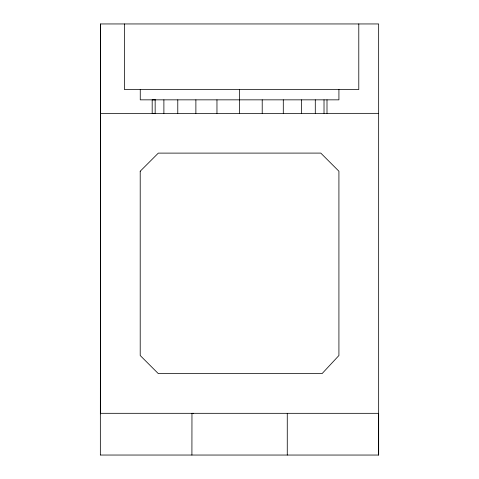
<?xml version="1.0" encoding="UTF-8"?>
<svg xmlns="http://www.w3.org/2000/svg" width="479" height="479" viewBox="0 0 479 479"><rect width="100%" height="100%" fill="white"/><g stroke="black" fill="none" stroke-linecap="round" stroke-linejoin="round"><path stroke-width="0.72" d="M100.345 455.032L100.345 413.311L378.655 413.329L378.655 455.05L100.548 455.038M378.655 455.05L378.655 23.95L100.53 23.95L100.345 413.311M191.911 455.05L191.965 413.341L193.534 413.329M100.476 113.391L378.655 113.349M358.789 23.95L358.789 89.507L124.372 89.513L124.366 23.95M338.922 89.507L338.922 99.842L140.257 99.842L140.257 89.507M327.001 99.842L327.001 113.349M324.02 99.842L324.02 113.349M315.29 99.842L315.29 113.349M301.399 99.842L301.399 113.349M287.268 413.329L287.268 455.05M283.293 99.842L283.293 113.349M262.211 99.842L262.211 113.349M239.59 89.507L239.59 113.349M216.963 99.842L216.963 113.349M195.881 99.842L195.881 113.349M177.781 99.842L177.781 113.349M163.89 99.842L163.89 113.349M100.53 23.95L100.548 413.88M140.209 171.231L140.209 355.514L158.321 373.626L322.068 373.626L338.922 355.514L338.916 171.231L320.786 153.094L158.321 153.118L140.209 171.231M155.154 99.842L152.184 99.842L152.184 113.355L155.154 113.349L155.154 99.842"/></g></svg>
